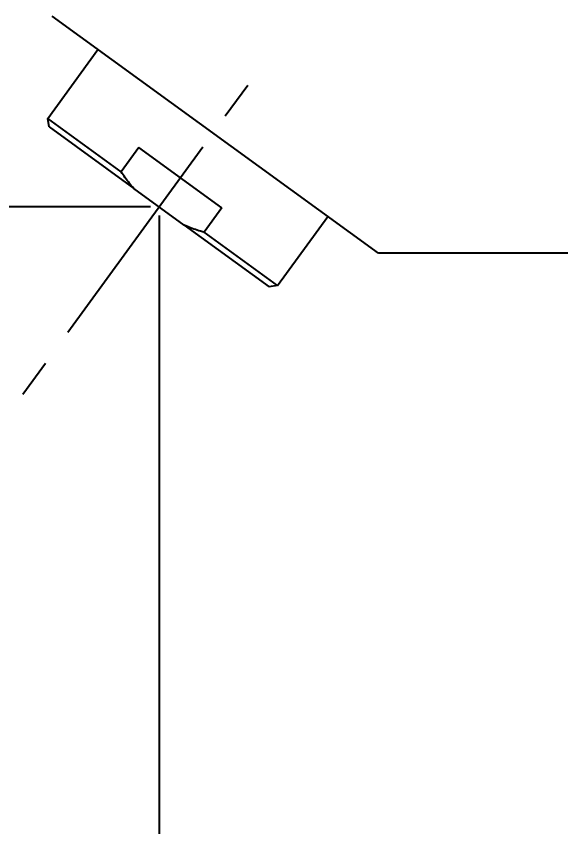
# Model space of a CAD drawing. Extents: x 10274 to 11115, y -16168 to -15573.
# Drawn here: x 10632.3 to 10677.6, y -15865.6 to -15798.3 of the extents above; entities that cross this region are included whole.
import ezdxf

# ---------------------------------------------------------------- set-up
doc = ezdxf.new("R2010")
doc.units = 0
doc.header["$MEASUREMENT"] = 0
doc.linetypes.add('CENTER2', pattern=[28.575, 19.05, -3.175, 3.175, -3.175])
doc.layers.get('0').update_dxf_attribs({"linetype": 'CONTINUOUS'})
doc.layers.get('Defpoints').update_dxf_attribs({"linetype": 'CONTINUOUS'})
doc.layers.add('CENTER', color=1, linetype='CENTER2')
doc.layers.add('DIM_', color=3, linetype='CONTINUOUS', lineweight=9)
doc.styles.get("Standard").update_dxf_attribs({"font": 'arial.ttf'})
doc.dimstyles.new('STANDARD$0', dxfattribs={"dimtxt": 3.5, "dimasz": 2.5, "dimexe": 0.7, "dimexo": 0.7, "dimgap": 0.5, "dimtad": 3, "dimdec": 4, "dimdsep": 46, "dimtxsty": 'Standard', "dimcen": 0, "dimclrd": 2, "dimclre": 2, "dimclrt": 4, "dimadec": 0, "dimazin": 0, "dimtp": 0.2, "dimtm": 0.1, "dimtfac": 0.5, "dimtdec": 4, "dimtmove": 1, "dimatfit": 3, "dimfxl": 1, "dimtolj": 1, "dimarcsym": 0})

# ---------------------------------------------------------------- blocks, each defined once
blk = doc.blocks.new('*D19')
at = {"layer": 'Defpoints', "color": 0, "transparency": 16777216}
for p in [(10644.212, -15814.097), (10552.276, -15916.951), (10729.728, -15916.951)]:
    blk.add_point(p, dxfattribs=at)
at = {"layer": 'DIM_', "color": 3, "lineweight": -2, "transparency": 16777216}
for p, q in [((10643.512, -15814.097), (10551.576, -15814.097)), ((10552.276, -15819.097), (10552.276, -15862.412)), ((10552.276, -15911.951), (10552.276, -15868.517)), ((10729.028, -15916.951), (10551.576, -15916.951))]:
    blk.add_line(p, q, dxfattribs=at)
at = {"layer": 'DIM_', "color": 3, "transparency": 16777216}
for points in [[(10551.443, -15819.097), (10553.11, -15819.097), (10552.276, -15814.097)], [(10551.443, -15911.951), (10553.11, -15911.951), (10552.276, -15916.951)]]:
    blk.add_solid(points, dxfattribs=at)
at = {"layer": 'DIM_', "color": 4, "transparency": 16777216, "insert": (10552.276, -15865.464), "char_height": 5, "attachment_point": 5, "bg_fill": 3, "box_fill_scale": 1.25, "bg_fill_color": 256, "bg_fill_true_color": 13158600, "bg_fill_transparency": 0}
blk.add_mtext('\\A1;102.9', dxfattribs=at)
blk = doc.blocks.new('*D20')
at = {"layer": 'Defpoints', "color": 0, "transparency": 16777216}
for p in [(10644.212, -15814.097), (10755.728, -15936.951), (10755.728, -15936.951)]:
    blk.add_point(p, dxfattribs=at)
at = {"layer": 'DIM_', "color": 3, "lineweight": -2, "transparency": 16777216}
for p, q in [((10644.212, -15814.797), (10644.212, -15937.651)), ((10649.212, -15936.951), (10684.678, -15936.951)), ((10750.728, -15936.951), (10702.117, -15936.951))]:
    blk.add_line(p, q, dxfattribs=at)
at = {"layer": 'DIM_', "color": 3, "transparency": 16777216}
for points in [[(10649.212, -15936.118), (10649.212, -15937.784), (10644.212, -15936.951)], [(10750.728, -15936.118), (10750.728, -15937.784), (10755.728, -15936.951)]]:
    blk.add_solid(points, dxfattribs=at)
at = {"layer": 'DIM_', "color": 4, "transparency": 16777216, "insert": (10693.397, -15936.951), "char_height": 5, "attachment_point": 5, "bg_fill": 3, "box_fill_scale": 1.25, "bg_fill_color": 256, "bg_fill_true_color": 13158600, "bg_fill_transparency": 0}
blk.add_mtext('\\A1;111.5', dxfattribs=at)

msp = doc.modelspace()

# ---------------------------------------------------------------- linework, layer by layer
at = {"lineweight": -3}
for p, q in [((10634.963, -15806.753), (10639.139, -15801.011)), ((10635.073, -15807.451), (10634.963, -15806.753)), ((10641.052, -15811.181), (10634.963, -15806.753)), ((10635.073, -15807.451), (10642.12, -15812.576)), ((10642.522, -15809.159), (10641.052, -15811.181))]:
    msp.add_line(p, q, dxfattribs=at)
msp.add_open_spline([(10642.12, -15812.576), (10641.996, -15812.434), (10641.752, -15812.142), (10641.397, -15811.678), (10641.166, -15811.35), (10641.052, -15811.181)], degree=3, dxfattribs=at)
at = {"layer": 'CENTER'}
msp.add_line((10569.409, -15916.951), (10651.623, -15803.907), dxfattribs=at)

# ---------------------------------------------------------------- next in the draw order: dimensions: what is measured, and where the dimension line sits
at = {"layer": 'DIM_', "color": 3}
dim = msp.add_linear_dim(base=(10552.276, -15916.951), p1=(10644.212, -15814.097), p2=(10729.728, -15916.951), angle=90, dimstyle='STANDARD$0', override={"dimtxt": 5, "dimasz": 5, "dimtad": 0, "dimtih": 1, "dimdec": 1, "dimzin": 9, "dimclrd": 3, "dimclre": 3, "dimtdec": 1, "dimtofl": 0, "dimfxl": 1.25, "dimtfill": 1}, dxfattribs=at)
dim.commit()
dim.dimension.update_dxf_attribs({"geometry": '*D19', "text_midpoint": (10552.276, -15865.464), "dimtype": 160})

# ---------------------------------------------------------------- next in the draw order: dimensions: what is measured, and where the dimension line sits
dim = msp.add_linear_dim(base=(10755.728, -15936.951), p1=(10644.212, -15814.097), p2=(10755.728, -15936.951), angle=180, dimstyle='STANDARD$0', override={"dimtxt": 5, "dimasz": 5, "dimtad": 0, "dimtih": 1, "dimdec": 1, "dimzin": 9, "dimclrd": 3, "dimclre": 3, "dimtdec": 1, "dimtofl": 0, "dimfxl": 1.25, "dimtfill": 1}, dxfattribs=at)
dim.commit()
dim.dimension.update_dxf_attribs({"geometry": '*D20', "text_midpoint": (10693.397, -15936.951), "dimtype": 160})

# ---------------------------------------------------------------- next in the draw order: linework, layer by layer
at = {"lineweight": -3}
for p, q in [((10662.432, -15817.951), (10635.344, -15798.251)), ((10649.43, -15814.183), (10642.522, -15809.159)), ((10646.304, -15815.619), (10642.12, -15812.576)), ((10649.43, -15814.183), (10647.96, -15816.205)), ((10654.049, -15820.634), (10658.225, -15814.892)), ((10646.304, -15815.619), (10653.351, -15820.744)), ((10654.049, -15820.634), (10647.96, -15816.205)), ((10682.432, -15817.951), (10662.432, -15817.951)), ((10654.049, -15820.634), (10653.351, -15820.744))]:
    msp.add_line(p, q, dxfattribs=at)
msp.add_open_spline([(10647.96, -15816.205), (10647.764, -15816.148), (10647.38, -15816.03), (10646.83, -15815.835), (10646.477, -15815.693), (10646.304, -15815.619)], degree=3, dxfattribs=at)

doc.saveas('drawing.dxf')
